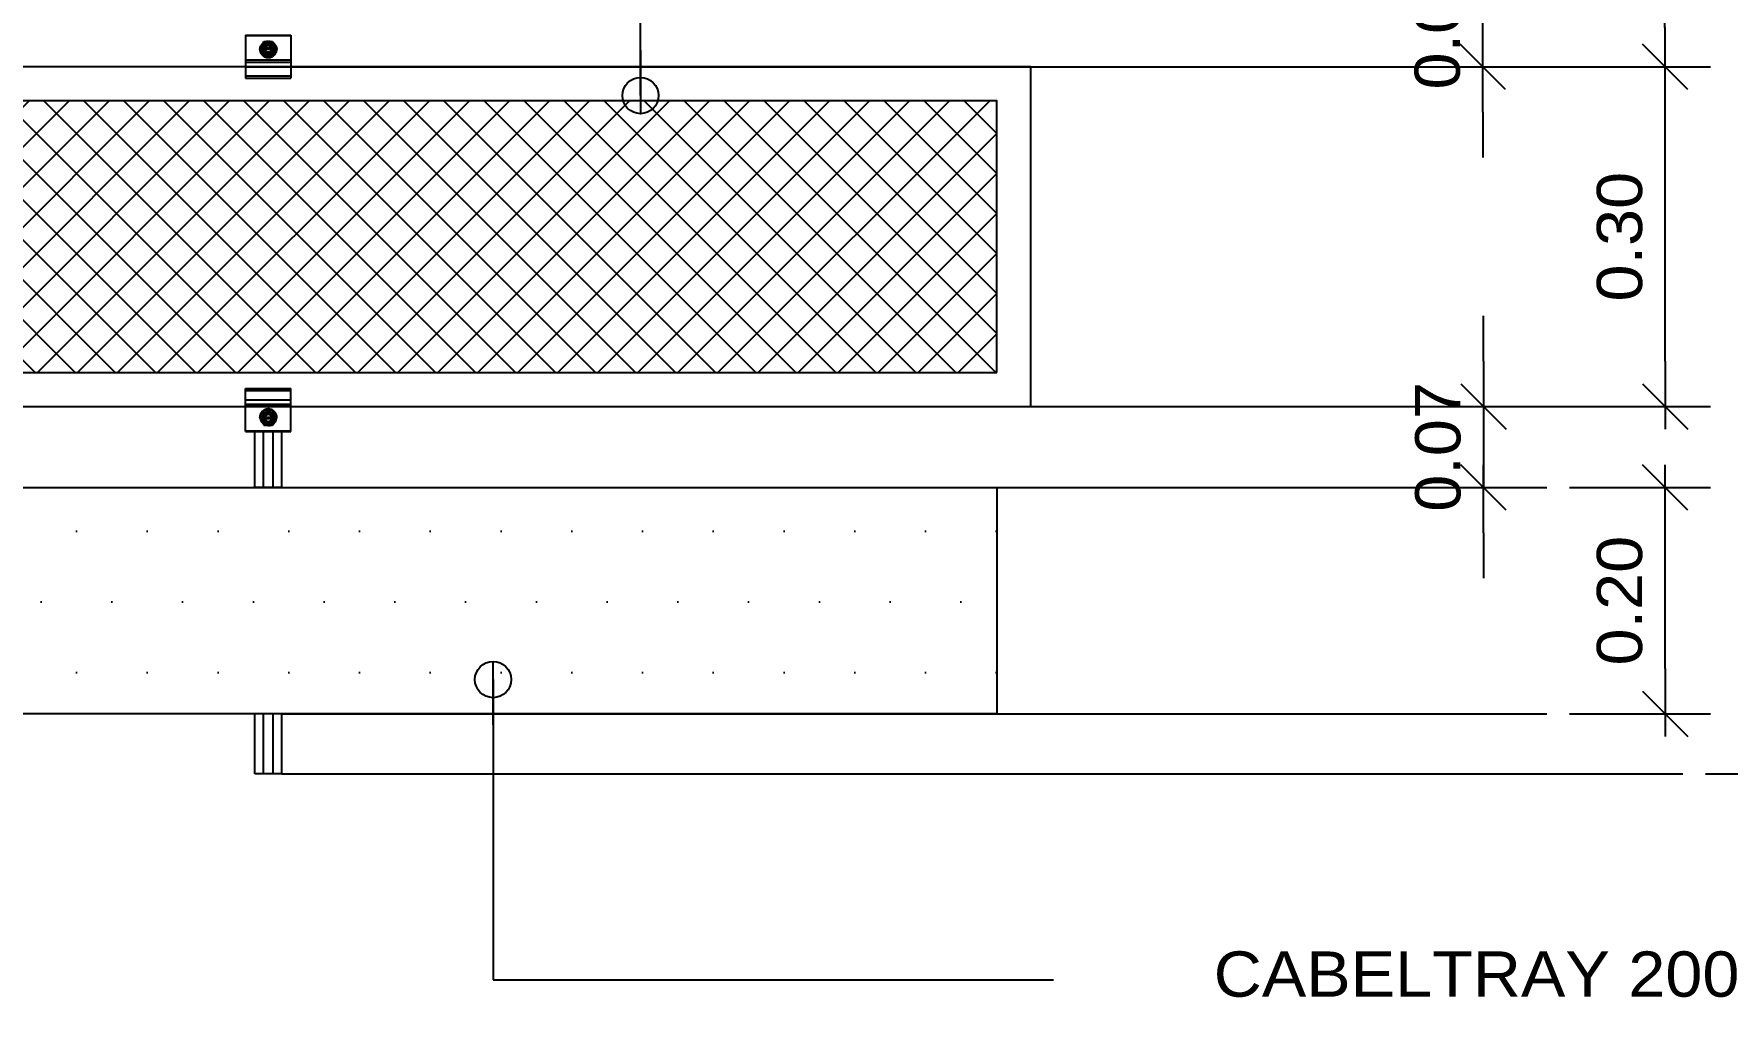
# Model space of a CAD drawing. Header units: millimetres. Extents: x 2051.05 to 2058.56, y 1139.54 to 1141.49.
# Drawn here: x 2056.291 to 2057.787, y 1139.54 to 1140.398 of the extents above; entities that cross this region are included whole.
import ezdxf

# ---------------------------------------------------------------- set-up
doc = ezdxf.new("R2010")
doc.units = ezdxf.units.MM
doc.linetypes.add('CRH_Centerline_03', pattern=[12, 6, -2, 2, -2])
doc.layers.get('Defpoints').update_dxf_attribs({"color": 2})
doc.layers.add('A-DIMS-0025', color=8, linetype='Continuous', lineweight=18)
doc.styles.add('Codia TRC', font='Cordia.shx', dxfattribs={"width": 0.9})
doc.styles.add('MASTER', font='cordia.shx', dxfattribs={"width": 1.1})
doc.dimstyles.new('C0200', dxfattribs={"dimscale": 0.2, "dimtxt": 1.5, "dimasz": 1, "dimexe": 1, "dimexo": 1, "dimgap": 0.6, "dimtad": 1, "dimtoh": 1, "dimzin": 0, "dimdsep": 46, "dimlunit": 6, "dimtxsty": 'Codia TRC', "dimblk": 'CC', "dimcen": 1, "dimclrd": 256, "dimclre": 256, "dimclrt": 2, "dimadec": 0, "dimazin": 0, "dimtfac": 1, "dimtix": 1, "dimtmove": 2, "dimatfit": 3, "dimldrblk": 'CC', "dimfxl": 1, "dimtolj": 1, "dimtzin": 0, "dimarcsym": 0})
doc.dimstyles.new('E0020', dxfattribs={"dimscale": 0.02, "dimtxt": 1.6, "dimasz": 2, "dimexe": 2, "dimexo": 1, "dimgap": 1, "dimtad": 1, "dimtoh": 1, "dimzin": 0, "dimdsep": 46, "dimlunit": 6, "dimtxsty": 'MASTER', "dimblk": 'AA', "dimcen": 1, "dimclrd": 256, "dimclre": 256, "dimclrt": 2, "dimadec": 0, "dimazin": 0, "dimtfac": 1, "dimtix": 1, "dimtmove": 2, "dimatfit": 3, "dimfxl": 1, "dimtolj": 1, "dimtzin": 0, "dimarcsym": 0})

# ---------------------------------------------------------------- blocks, each defined once
blk = doc.blocks.new('A$C21b53e3b')
at = {"color": 6, "linetype": 'Continuous'}
for p, q in [((0, 0), (0, 0.04)), ((0.038, 0.04), (0, 0.04)), ((0.002, 0), (0.002, 0.04)), ((0.01, 0), (0.01, 0.04)), ((0.014, 0), (0.014, 0.04)), ((0.0159, 0.04), (0.0159, 0)), ((0.0376, 0), (0.0376, 0.04)), ((0.038, 0), (0.038, 0.04)), ((0.0184, 0.0215), (0.0182, 0.0205)), ((0.0182, 0.0202), (0.0183, 0.0207)), ((0.0182, 0.0205), (0.0182, 0.0195)), ((0.0182, 0.0197), (0.0182, 0.0202)), ((0.0183, 0.0192), (0.0182, 0.0197)), ((0.0182, 0.0195), (0.0184, 0.0185)), ((0.0183, 0.0212), (0.0184, 0.0217)), ((0.0183, 0.0208), (0.0184, 0.0213)), ((0.0183, 0.0207), (0.0183, 0.0212)), ((0.0183, 0.0203), (0.0183, 0.0208)), ((0.0183, 0.0198), (0.0183, 0.0203)), ((0.0183, 0.0193), (0.0183, 0.0198)), ((0.0184, 0.0187), (0.0183, 0.0193)), ((0.0183, 0.0187), (0.0183, 0.0192)), ((0.0184, 0.0182), (0.0183, 0.0187)), ((0.0187, 0.0225), (0.0184, 0.0215)), ((0.0184, 0.0217), (0.0186, 0.0222)), ((0.0184, 0.0213), (0.0185, 0.0218)), ((0.0185, 0.0182), (0.0184, 0.0187)), ((0.0184, 0.0185), (0.0186, 0.0176)), ((0.0186, 0.0177), (0.0184, 0.0182)), ((0.0185, 0.0218), (0.0186, 0.0223)), ((0.0186, 0.0178), (0.0185, 0.0182)), ((0.0186, 0.0223), (0.0188, 0.0228)), ((0.0186, 0.0222), (0.0188, 0.0227)), ((0.0188, 0.0173), (0.0186, 0.0178)), ((0.0188, 0.0172), (0.0186, 0.0177)), ((0.0186, 0.0176), (0.019, 0.0167)), ((0.0191, 0.0234), (0.0187, 0.0225)), ((0.0188, 0.0228), (0.019, 0.0232)), ((0.0188, 0.0227), (0.019, 0.0232)), ((0.0188, 0.021), (0.0189, 0.0215)), ((0.0188, 0.0205), (0.0188, 0.021)), ((0.0187, 0.02), (0.0188, 0.0205)), ((0.0188, 0.0195), (0.0187, 0.02)), ((0.0188, 0.0191), (0.0188, 0.0195)), ((0.0189, 0.0186), (0.0188, 0.0191)), ((0.019, 0.0168), (0.0188, 0.0173)), ((0.019, 0.0168), (0.0188, 0.0172)), ((0.0189, 0.0215), (0.0191, 0.022)), ((0.019, 0.0181), (0.0189, 0.0186)), ((0.019, 0.0232), (0.0192, 0.0236)), ((0.019, 0.0232), (0.0192, 0.0235)), ((0.0192, 0.0177), (0.019, 0.0181)), ((0.0192, 0.0165), (0.019, 0.0168)), ((0.0192, 0.0164), (0.019, 0.0168)), ((0.019, 0.0167), (0.0192, 0.0164)), ((0.0192, 0.0235), (0.0191, 0.0234)), ((0.0192, 0.0229), (0.0191, 0.022)), ((0.0191, 0.022), (0.0192, 0.0223)), ((0.0191, 0.022), (0.0191, 0.0212)), ((0.0191, 0.0212), (0.0191, 0.0204)), ((0.0191, 0.0204), (0.0191, 0.0196)), ((0.0191, 0.0196), (0.0191, 0.0188)), ((0.0191, 0.0188), (0.0191, 0.018)), ((0.0191, 0.018), (0.0192, 0.0171)), ((0.0199, 0.0242), (0.0192, 0.0238)), ((0.0194, 0.0238), (0.0192, 0.0238)), ((0.0192, 0.0238), (0.0192, 0.0229)), ((0.0192, 0.0171), (0.0192, 0.0162)), ((0.0194, 0.0162), (0.0192, 0.0162)), ((0.0192, 0.0162), (0.0199, 0.0158)), ((0.0193, 0.0239), (0.0195, 0.0241)), ((0.0195, 0.0159), (0.0193, 0.0162)), ((0.0193, 0.0161), (0.0195, 0.0158)), ((0.0202, 0.0242), (0.0194, 0.0238)), ((0.0196, 0.0242), (0.0194, 0.0239)), ((0.0194, 0.0239), (0.0196, 0.0241)), ((0.0194, 0.0238), (0.0194, 0.0229)), ((0.0194, 0.0229), (0.0194, 0.022)), ((0.0194, 0.022), (0.0194, 0.0212)), ((0.0194, 0.0212), (0.0194, 0.0204)), ((0.0194, 0.0204), (0.0194, 0.0196)), ((0.0194, 0.0196), (0.0194, 0.0188)), ((0.0194, 0.0188), (0.0194, 0.018)), ((0.0194, 0.018), (0.0194, 0.0171)), ((0.0194, 0.0171), (0.0194, 0.0162)), ((0.0194, 0.0162), (0.0202, 0.0158)), ((0.0195, 0.0159), (0.0194, 0.0161)), ((0.0195, 0.0241), (0.0198, 0.0245)), ((0.0198, 0.0155), (0.0195, 0.0159)), ((0.0198, 0.0155), (0.0195, 0.0159)), ((0.0195, 0.0158), (0.0202, 0.015)), ((0.0202, 0.025), (0.0196, 0.0242)), ((0.0196, 0.0241), (0.0199, 0.0245)), ((0.0198, 0.0245), (0.0201, 0.0249)), ((0.0201, 0.0151), (0.0198, 0.0155)), ((0.0201, 0.0151), (0.0198, 0.0155)), ((0.0199, 0.0245), (0.0202, 0.0249)), ((0.0206, 0.0246), (0.0199, 0.0242)), ((0.0199, 0.0158), (0.0206, 0.0154)), ((0.0201, 0.0249), (0.0205, 0.0252)), ((0.0205, 0.0147), (0.0201, 0.0151)), ((0.0205, 0.0148), (0.0201, 0.0151)), ((0.021, 0.0257), (0.0202, 0.025)), ((0.0202, 0.0249), (0.0206, 0.0253)), ((0.0209, 0.0246), (0.0202, 0.0242)), ((0.0202, 0.0158), (0.0209, 0.0154)), ((0.0202, 0.015), (0.0209, 0.0144)), ((0.0205, 0.0208), (0.0204, 0.02)), ((0.0204, 0.02), (0.0205, 0.0192)), ((0.0208, 0.0151), (0.0204, 0.0155)), ((0.0204, 0.0155), (0.0204, 0.0155)), ((0.0205, 0.0252), (0.0209, 0.0256)), ((0.0205, 0.0246), (0.0209, 0.0249)), ((0.0205, 0.0245), (0.0205, 0.0246)), ((0.0207, 0.0216), (0.0205, 0.0208)), ((0.0205, 0.0192), (0.0207, 0.0184)), ((0.0206, 0.0253), (0.021, 0.0256)), ((0.0213, 0.025), (0.0206, 0.0246)), ((0.0206, 0.0154), (0.0213, 0.015)), ((0.0209, 0.0223), (0.0207, 0.0216)), ((0.0207, 0.0184), (0.0209, 0.0177)), ((0.0212, 0.0148), (0.0208, 0.0151)), ((0.0209, 0.0256), (0.0213, 0.0259)), ((0.0209, 0.0249), (0.0212, 0.0253)), ((0.0216, 0.025), (0.0209, 0.0246)), ((0.0213, 0.023), (0.0209, 0.0223)), ((0.0209, 0.0177), (0.0213, 0.017)), ((0.0209, 0.0154), (0.0216, 0.015)), ((0.0218, 0.0262), (0.021, 0.0257)), ((0.021, 0.0256), (0.0214, 0.0259)), ((0.0212, 0.0253), (0.0216, 0.0256)), ((0.0213, 0.0259), (0.0217, 0.0262)), ((0.022, 0.0254), (0.0213, 0.025)), ((0.0218, 0.0236), (0.0213, 0.023)), ((0.0213, 0.017), (0.0218, 0.0164)), ((0.0213, 0.015), (0.022, 0.0146)), ((0.0214, 0.0259), (0.0218, 0.0262)), ((0.0215, 0.02), (0.0216, 0.0206)), ((0.0216, 0.0194), (0.0215, 0.02)), ((0.0216, 0.0256), (0.0221, 0.0258)), ((0.0223, 0.0254), (0.0216, 0.025)), ((0.0216, 0.0206), (0.0217, 0.0213)), ((0.0217, 0.0187), (0.0216, 0.0194)), ((0.0216, 0.015), (0.0223, 0.0146)), ((0.0217, 0.0262), (0.0221, 0.0264)), ((0.0217, 0.0213), (0.022, 0.0219)), ((0.022, 0.0181), (0.0217, 0.0187)), ((0.0227, 0.0267), (0.0218, 0.0262)), ((0.0218, 0.0262), (0.0222, 0.0265)), ((0.0223, 0.0242), (0.0218, 0.0236)), ((0.0218, 0.0164), (0.0223, 0.0158)), ((0.0219, 0.02), (0.022, 0.0192)), ((0.0227, 0.0258), (0.022, 0.0254)), ((0.022, 0.0219), (0.0223, 0.0225)), ((0.022, 0.0192), (0.0222, 0.0185)), ((0.0223, 0.0175), (0.022, 0.0181)), ((0.0221, 0.0264), (0.0226, 0.0266)), ((0.0221, 0.0258), (0.0225, 0.0261)), ((0.0222, 0.0207), (0.0221, 0.02)), ((0.0221, 0.02), (0.0222, 0.0193)), ((0.0222, 0.0265), (0.0227, 0.0267)), ((0.0224, 0.0214), (0.0222, 0.0207)), ((0.0222, 0.0193), (0.0224, 0.0186)), ((0.0222, 0.0185), (0.0226, 0.0178)), ((0.023, 0.0258), (0.0223, 0.0254)), ((0.023, 0.0246), (0.0223, 0.0242)), ((0.0223, 0.0225), (0.0227, 0.023)), ((0.0227, 0.017), (0.0223, 0.0175)), ((0.0223, 0.0158), (0.023, 0.0154)), ((0.0227, 0.022), (0.0224, 0.0214)), ((0.0224, 0.0186), (0.0227, 0.018)), ((0.0225, 0.0261), (0.0229, 0.0263)), ((0.0226, 0.0266), (0.0231, 0.0268)), ((0.0226, 0.0178), (0.0231, 0.0172)), ((0.0236, 0.027), (0.0227, 0.0267)), ((0.0227, 0.0267), (0.0232, 0.0269)), ((0.0235, 0.0262), (0.0227, 0.0258)), ((0.0227, 0.023), (0.0232, 0.0234)), ((0.0231, 0.0226), (0.0227, 0.022)), ((0.0227, 0.018), (0.0231, 0.0174)), ((0.0232, 0.0166), (0.0227, 0.017)), ((0.0229, 0.0263), (0.0234, 0.0264)), ((0.0237, 0.0262), (0.023, 0.0258)), ((0.0237, 0.025), (0.023, 0.0246)), ((0.023, 0.0154), (0.0237, 0.015)), ((0.0231, 0.0268), (0.0236, 0.027)), ((0.0235, 0.0231), (0.0231, 0.0226)), ((0.0231, 0.0174), (0.0235, 0.0169)), ((0.0231, 0.0172), (0.0237, 0.0167)), ((0.0232, 0.0269), (0.0237, 0.027)), ((0.0232, 0.0234), (0.0237, 0.0238)), ((0.0233, 0.0207), (0.0232, 0.0202)), ((0.0232, 0.0202), (0.0232, 0.0198)), ((0.0232, 0.0198), (0.0233, 0.0193)), ((0.0237, 0.0162), (0.0232, 0.0166)), ((0.0234, 0.0212), (0.0233, 0.0207)), ((0.0233, 0.0193), (0.0234, 0.0188)), ((0.0234, 0.0264), (0.0239, 0.0266)), ((0.0237, 0.0216), (0.0234, 0.0212)), ((0.0234, 0.0188), (0.0237, 0.0184)), ((0.0242, 0.0267), (0.0235, 0.0262)), ((0.0241, 0.0235), (0.0235, 0.0231)), ((0.0235, 0.0169), (0.0241, 0.0165)), ((0.0246, 0.0272), (0.0236, 0.027)), ((0.0236, 0.027), (0.0241, 0.0271)), ((0.0237, 0.027), (0.0242, 0.0271)), ((0.0244, 0.0267), (0.0237, 0.0262)), ((0.0244, 0.0253), (0.0237, 0.025)), ((0.0237, 0.0238), (0.0243, 0.0241)), ((0.024, 0.022), (0.0237, 0.0216)), ((0.0237, 0.0184), (0.024, 0.018)), ((0.0237, 0.0167), (0.0244, 0.0163)), ((0.0243, 0.0159), (0.0237, 0.0162)), ((0.0237, 0.015), (0.0244, 0.0147)), ((0.0239, 0.0266), (0.0241, 0.0266)), ((0.0243, 0.0224), (0.024, 0.022)), ((0.024, 0.018), (0.0243, 0.0176)), ((0.0241, 0.0271), (0.0246, 0.0272)), ((0.0247, 0.0238), (0.0241, 0.0235)), ((0.0241, 0.0165), (0.0247, 0.0162)), ((0.0242, 0.0271), (0.0247, 0.0272)), ((0.0249, 0.0271), (0.0242, 0.0267)), ((0.0243, 0.0241), (0.025, 0.0243)), ((0.0247, 0.0226), (0.0243, 0.0224)), ((0.0243, 0.0176), (0.0247, 0.0174)), ((0.025, 0.0157), (0.0243, 0.0159)), ((0.0251, 0.0271), (0.0244, 0.0267)), ((0.0252, 0.0254), (0.0244, 0.0253)), ((0.0244, 0.0163), (0.0252, 0.0161)), ((0.0252, 0.0272), (0.0246, 0.0272)), ((0.0246, 0.0272), (0.0251, 0.0272)), ((0.0247, 0.0272), (0.0252, 0.0272)), ((0.0254, 0.0239), (0.0247, 0.0238)), ((0.0252, 0.0228), (0.0247, 0.0226)), ((0.0247, 0.0174), (0.0252, 0.0172)), ((0.0247, 0.0162), (0.0254, 0.0161)), ((0.0257, 0.0275), (0.0249, 0.0271)), ((0.025, 0.0243), (0.0256, 0.0244)), ((0.0256, 0.0156), (0.025, 0.0157)), ((0.0259, 0.0275), (0.0251, 0.0271)), ((0.0251, 0.0272), (0.0252, 0.0272)), ((0.0259, 0.0255), (0.0252, 0.0254)), ((0.0257, 0.023), (0.0252, 0.0228)), ((0.0252, 0.0172), (0.0257, 0.017)), ((0.0252, 0.0161), (0.0259, 0.016)), ((0.0261, 0.024), (0.0254, 0.0239)), ((0.0254, 0.0161), (0.0261, 0.016)), ((0.0256, 0.0244), (0.0263, 0.0244)), ((0.0257, 0.023), (0.0256, 0.0235)), ((0.0256, 0.0235), (0.0259, 0.0235)), ((0.0256, 0.0165), (0.0257, 0.017)), ((0.0259, 0.0165), (0.0256, 0.0165)), ((0.0263, 0.0156), (0.0256, 0.0156)), ((0.0259, 0.0275), (0.0257, 0.0275)), ((0.0257, 0.023), (0.0257, 0.017)), ((0.0266, 0.0271), (0.0259, 0.0275)), ((0.0267, 0.0254), (0.0259, 0.0255)), ((0.0259, 0.0235), (0.0261, 0.0235)), ((0.0261, 0.0165), (0.0259, 0.0165)), ((0.0259, 0.016), (0.026, 0.016)), ((0.0268, 0.0239), (0.0261, 0.024)), ((0.0261, 0.0235), (0.0264, 0.0235)), ((0.0264, 0.0165), (0.0261, 0.0165)), ((0.0261, 0.016), (0.0268, 0.0161)), ((0.0263, 0.0244), (0.0269, 0.0243)), ((0.0269, 0.0157), (0.0263, 0.0156)), ((0.0264, 0.0235), (0.0266, 0.0235)), ((0.0266, 0.0165), (0.0264, 0.0165)), ((0.0267, 0.0271), (0.0265, 0.0272)), ((0.0274, 0.0267), (0.0266, 0.0271)), ((0.0266, 0.0235), (0.0267, 0.023)), ((0.0266, 0.0165), (0.0266, 0.0235)), ((0.0267, 0.017), (0.0266, 0.0165)), ((0.0277, 0.0269), (0.0267, 0.0271)), ((0.0275, 0.0253), (0.0267, 0.0254)), ((0.0267, 0.023), (0.0267, 0.017)), ((0.0271, 0.0228), (0.0267, 0.023)), ((0.0267, 0.017), (0.0271, 0.0172)), ((0.0275, 0.0238), (0.0268, 0.0239)), ((0.0268, 0.0161), (0.0275, 0.0162)), ((0.0269, 0.0243), (0.0276, 0.0241)), ((0.0276, 0.0159), (0.0269, 0.0157)), ((0.0276, 0.0226), (0.0271, 0.0228)), ((0.0271, 0.0172), (0.0276, 0.0174)), ((0.0281, 0.0262), (0.0274, 0.0267)), ((0.0282, 0.025), (0.0275, 0.0253)), ((0.0281, 0.0235), (0.0275, 0.0238)), ((0.0275, 0.0162), (0.0281, 0.0165)), ((0.0275, 0.0147), (0.0282, 0.015)), ((0.0276, 0.0241), (0.0281, 0.0238)), ((0.028, 0.0224), (0.0276, 0.0226)), ((0.0276, 0.0174), (0.028, 0.0176)), ((0.0281, 0.0162), (0.0276, 0.0159)), ((0.0286, 0.0266), (0.0277, 0.0269)), ((0.0278, 0.0264), (0.0278, 0.0264)), ((0.0278, 0.0264), (0.0283, 0.0262)), ((0.0284, 0.022), (0.028, 0.0224)), ((0.028, 0.0176), (0.0284, 0.018)), ((0.0288, 0.0258), (0.0281, 0.0262)), ((0.0281, 0.0238), (0.0287, 0.0234)), ((0.0287, 0.0231), (0.0281, 0.0235)), ((0.0281, 0.0165), (0.0287, 0.0169)), ((0.0287, 0.0166), (0.0281, 0.0162)), ((0.0289, 0.0246), (0.0282, 0.025)), ((0.0282, 0.015), (0.0289, 0.0154)), ((0.0283, 0.0262), (0.0287, 0.026)), ((0.0287, 0.0216), (0.0284, 0.022)), ((0.0284, 0.018), (0.0287, 0.0184)), ((0.0295, 0.0261), (0.0286, 0.0266)), ((0.0287, 0.026), (0.0292, 0.0258)), ((0.0287, 0.0234), (0.0292, 0.023)), ((0.0292, 0.0226), (0.0287, 0.0231)), ((0.0289, 0.0212), (0.0287, 0.0216)), ((0.0287, 0.0184), (0.0289, 0.0188)), ((0.0287, 0.0169), (0.0292, 0.0174)), ((0.0292, 0.017), (0.0287, 0.0166)), ((0.0295, 0.0254), (0.0288, 0.0258)), ((0.0295, 0.0242), (0.0289, 0.0246)), ((0.0291, 0.0207), (0.0289, 0.0212)), ((0.0289, 0.0188), (0.0291, 0.0193)), ((0.0289, 0.0154), (0.0295, 0.0158)), ((0.0292, 0.0202), (0.0291, 0.0207)), ((0.0291, 0.0193), (0.0292, 0.0198)), ((0.0292, 0.0258), (0.0296, 0.0255)), ((0.0292, 0.023), (0.0296, 0.0225)), ((0.0296, 0.022), (0.0292, 0.0226)), ((0.0292, 0.0198), (0.0292, 0.0202)), ((0.0292, 0.0174), (0.0296, 0.018)), ((0.0296, 0.0175), (0.0292, 0.017)), ((0.0302, 0.0255), (0.0295, 0.0261)), ((0.0302, 0.025), (0.0295, 0.0254)), ((0.0301, 0.0236), (0.0295, 0.0242)), ((0.0295, 0.0158), (0.0301, 0.0164)), ((0.0295, 0.0146), (0.0302, 0.015)), ((0.0296, 0.0255), (0.03, 0.0252)), ((0.0296, 0.0225), (0.0299, 0.0219)), ((0.0299, 0.0214), (0.0296, 0.022)), ((0.0296, 0.018), (0.0299, 0.0186)), ((0.0299, 0.0181), (0.0296, 0.0175)), ((0.0299, 0.0219), (0.0301, 0.0213)), ((0.03, 0.0207), (0.0299, 0.0214)), ((0.0299, 0.0186), (0.03, 0.0193)), ((0.0301, 0.0187), (0.0299, 0.0181)), ((0.03, 0.0252), (0.03, 0.0251)), ((0.0301, 0.02), (0.03, 0.0207)), ((0.03, 0.0193), (0.0301, 0.02)), ((0.0306, 0.023), (0.0301, 0.0236)), ((0.0301, 0.0213), (0.0303, 0.0206)), ((0.0303, 0.0194), (0.0301, 0.0187)), ((0.0301, 0.0164), (0.0306, 0.017)), ((0.0301, 0.0145), (0.0308, 0.0151)), ((0.0309, 0.0248), (0.0302, 0.0255)), ((0.0309, 0.0246), (0.0302, 0.025)), ((0.0302, 0.015), (0.0309, 0.0154)), ((0.0303, 0.0206), (0.0303, 0.02)), ((0.0303, 0.02), (0.0303, 0.0194)), ((0.0309, 0.0223), (0.0306, 0.023)), ((0.0306, 0.017), (0.0309, 0.0177)), ((0.0308, 0.0151), (0.0311, 0.0155)), ((0.0313, 0.0244), (0.0309, 0.0248)), ((0.0316, 0.0242), (0.0309, 0.0246)), ((0.0312, 0.0216), (0.0309, 0.0223)), ((0.0309, 0.0177), (0.0312, 0.0184)), ((0.0309, 0.0154), (0.0316, 0.0158)), ((0.0314, 0.0208), (0.0312, 0.0216)), ((0.0312, 0.0184), (0.0314, 0.0192)), ((0.0314, 0.02), (0.0314, 0.0208)), ((0.0314, 0.0192), (0.0314, 0.02)), ((0.0324, 0.0238), (0.0316, 0.0242)), ((0.0316, 0.0158), (0.0324, 0.0162)), ((0.0324, 0.0229), (0.0324, 0.0238)), ((0.0324, 0.022), (0.0324, 0.0229)), ((0.0324, 0.0223), (0.0324, 0.0224)), ((0.0327, 0.0214), (0.0324, 0.0223)), ((0.0324, 0.0212), (0.0324, 0.022)), ((0.0324, 0.0204), (0.0324, 0.0212)), ((0.0324, 0.0204), (0.0324, 0.0204)), ((0.0324, 0.0204), (0.0325, 0.0204)), ((0.0324, 0.0196), (0.0324, 0.0204)), ((0.0324, 0.0203), (0.0324, 0.0203)), ((0.0324, 0.0203), (0.0325, 0.0203)), ((0.0325, 0.0197), (0.0324, 0.0197)), ((0.0325, 0.0196), (0.0324, 0.0196)), ((0.0324, 0.0196), (0.0324, 0.0196)), ((0.0324, 0.0188), (0.0324, 0.0196)), ((0.0325, 0.0195), (0.0324, 0.0195)), ((0.0324, 0.0195), (0.0324, 0.0195)), ((0.0324, 0.018), (0.0324, 0.0188)), ((0.0324, 0.018), (0.0326, 0.0186)), ((0.0324, 0.0171), (0.0324, 0.018)), ((0.0324, 0.0162), (0.0324, 0.0171)), ((0.0325, 0.0204), (0.0326, 0.0204)), ((0.0325, 0.0203), (0.0325, 0.0203)), ((0.0325, 0.0203), (0.0326, 0.0203)), ((0.0325, 0.0197), (0.0326, 0.0196)), ((0.0325, 0.0197), (0.0325, 0.0197)), ((0.0325, 0.0197), (0.0325, 0.0197)), ((0.0326, 0.0197), (0.0325, 0.0197)), ((0.0325, 0.0197), (0.0325, 0.0197)), ((0.0325, 0.0197), (0.0325, 0.0197)), ((0.0325, 0.0197), (0.0325, 0.0197)), ((0.0326, 0.0197), (0.0325, 0.0197)), ((0.0326, 0.0196), (0.0325, 0.0196)), ((0.0325, 0.0196), (0.0325, 0.0196)), ((0.0325, 0.0196), (0.0325, 0.0196)), ((0.0325, 0.0196), (0.0325, 0.0196)), ((0.0325, 0.0196), (0.0325, 0.0196)), ((0.0325, 0.0196), (0.0325, 0.0196)), ((0.0326, 0.0195), (0.0325, 0.0195)), ((0.0325, 0.0195), (0.0325, 0.0195)), ((0.0325, 0.0195), (0.0325, 0.0195)), ((0.0326, 0.0204), (0.0326, 0.0204)), ((0.0326, 0.0204), (0.0327, 0.0204)), ((0.0326, 0.0203), (0.0326, 0.0203)), ((0.0326, 0.0203), (0.0327, 0.0203)), ((0.0326, 0.0196), (0.0326, 0.0197)), ((0.0326, 0.0196), (0.0326, 0.0197)), ((0.0326, 0.0197), (0.0326, 0.0197)), ((0.0327, 0.0196), (0.0326, 0.0196)), ((0.0327, 0.0196), (0.0326, 0.0196)), ((0.0326, 0.0196), (0.0326, 0.0196)), ((0.0326, 0.0196), (0.0326, 0.0196)), ((0.0326, 0.0196), (0.0326, 0.0196)), ((0.0326, 0.0196), (0.0326, 0.0196)), ((0.0327, 0.0195), (0.0326, 0.0195)), ((0.0326, 0.0195), (0.0326, 0.0195)), ((0.0326, 0.0195), (0.0326, 0.0195)), ((0.0326, 0.0186), (0.0327, 0.0195)), ((0.0328, 0.0205), (0.0327, 0.0214)), ((0.0327, 0.0204), (0.0327, 0.0205)), ((0.0327, 0.0205), (0.0327, 0.0205)), ((0.0327, 0.0205), (0.0328, 0.0205)), ((0.0327, 0.0203), (0.0328, 0.0204)), ((0.0327, 0.0203), (0.0327, 0.0203)), ((0.0327, 0.0203), (0.0327, 0.0203)), ((0.0327, 0.0203), (0.0327, 0.0203)), ((0.0327, 0.0195), (0.0327, 0.0196)), ((0.0327, 0.0195), (0.0327, 0.0195)), ((0.0327, 0.0195), (0.0327, 0.0195)), ((0.0327, 0.0195), (0.0327, 0.0195)), ((0.0327, 0.0195), (0.0327, 0.0195)), ((0.0327, 0.0195), (0.0327, 0.0195)), ((0.0328, 0.0205), (0.0328, 0.0205)), ((0.0328, 0.0205), (0.0328, 0.0205)), ((0.0328, 0.0205), (0.0328, 0.0205)), ((0.0328, 0.0205), (0.0328, 0.0205)), ((0.0328, 0.0204), (0.0328, 0.0205)), ((0.0328, 0.0204), (0.0328, 0.0204)), ((0.038, 0), (0, 0)), ((0.0209, 0.0144), (0.0205, 0.0148)), ((0.0209, 0.0144), (0.0205, 0.0147)), ((0.0213, 0.0141), (0.0209, 0.0144)), ((0.0213, 0.0141), (0.0209, 0.0144)), ((0.0209, 0.0144), (0.0217, 0.0138)), ((0.0215, 0.0145), (0.0212, 0.0148)), ((0.0217, 0.0138), (0.0213, 0.0141)), ((0.0217, 0.0138), (0.0213, 0.0141)), ((0.022, 0.0142), (0.0215, 0.0145)), ((0.0222, 0.0135), (0.0217, 0.0138)), ((0.0222, 0.0136), (0.0217, 0.0138)), ((0.0217, 0.0138), (0.0226, 0.0133)), ((0.022, 0.0146), (0.0227, 0.0142)), ((0.0224, 0.014), (0.022, 0.0142)), ((0.0226, 0.0133), (0.0222, 0.0136)), ((0.0226, 0.0133), (0.0222, 0.0135)), ((0.0223, 0.0146), (0.023, 0.0142)), ((0.0228, 0.0138), (0.0224, 0.014)), ((0.0231, 0.0131), (0.0226, 0.0133)), ((0.0231, 0.0132), (0.0226, 0.0133)), ((0.0226, 0.0133), (0.0235, 0.013)), ((0.0227, 0.0142), (0.0235, 0.0138)), ((0.0233, 0.0136), (0.0228, 0.0138)), ((0.023, 0.0142), (0.0237, 0.0138)), ((0.0236, 0.013), (0.0231, 0.0132)), ((0.0236, 0.013), (0.0231, 0.0131)), ((0.0238, 0.0134), (0.0233, 0.0136)), ((0.0235, 0.0138), (0.0242, 0.0133)), ((0.0235, 0.013), (0.0245, 0.0128)), ((0.0241, 0.0129), (0.0236, 0.013)), ((0.0241, 0.0129), (0.0236, 0.013)), ((0.0237, 0.0138), (0.0244, 0.0133)), ((0.0242, 0.0133), (0.0238, 0.0134)), ((0.0246, 0.0128), (0.0241, 0.0129)), ((0.0246, 0.0128), (0.0241, 0.0129)), ((0.0242, 0.0133), (0.0249, 0.0129)), ((0.0244, 0.0147), (0.0252, 0.0146)), ((0.0244, 0.0133), (0.0251, 0.0129)), ((0.0245, 0.0128), (0.0252, 0.0128)), ((0.0251, 0.0128), (0.0246, 0.0128)), ((0.0251, 0.0128), (0.0246, 0.0128)), ((0.0249, 0.0129), (0.0257, 0.0125)), ((0.0251, 0.0129), (0.0259, 0.0125)), ((0.0252, 0.0128), (0.0251, 0.0128)), ((0.0252, 0.0128), (0.0251, 0.0128)), ((0.0252, 0.0146), (0.0259, 0.0145)), ((0.0259, 0.0125), (0.0257, 0.0125)), ((0.0259, 0.0145), (0.0267, 0.0146)), ((0.0259, 0.0125), (0.0266, 0.0129)), ((0.0265, 0.0128), (0.0267, 0.0128)), ((0.0266, 0.0129), (0.0274, 0.0133)), ((0.0267, 0.0146), (0.0275, 0.0147)), ((0.0267, 0.0128), (0.0276, 0.0131)), ((0.0274, 0.0133), (0.0281, 0.0138)), ((0.0276, 0.0131), (0.0285, 0.0134)), ((0.0281, 0.0137), (0.0279, 0.0136)), ((0.0281, 0.0138), (0.0288, 0.0142)), ((0.0286, 0.0139), (0.0281, 0.0137)), ((0.0285, 0.0134), (0.0294, 0.0139)), ((0.029, 0.0142), (0.0286, 0.0139)), ((0.0288, 0.0142), (0.0295, 0.0146)), ((0.0294, 0.0145), (0.029, 0.0142)), ((0.0298, 0.0147), (0.0294, 0.0145)), ((0.0294, 0.0139), (0.0301, 0.0145))]:
    blk.add_line(p, q, dxfattribs=at)
blk = doc.blocks.new('CC')
at = {"color": 8}
blk.add_line((-1, 0), (0.4, 0), dxfattribs=at)
at = {"color": 3}
blk.add_circle((0, 0), 0.4, dxfattribs=at)
blk = doc.blocks.new('AA')
at = {"color": 3}
blk.add_line((-0.5, -0.5), (0.5, 0.5), dxfattribs=at)
at = {"color": 8}
blk.add_line((-1, 0), (0.5, 0), dxfattribs=at)
blk = doc.blocks.new('*D25')
at = {"lineweight": -2}
for p, q in [((2057.7676, 1140.6417), (2057.9441, 1140.6417)), ((2057.9041, 1140.6017), (2057.9041, 1139.7843)), ((2057.7676, 1139.7443), (2057.9441, 1139.7443))]:
    blk.add_line(p, q, dxfattribs=at)
at = {"layer": 'Defpoints', "color": 0}
for p in [(2057.7476, 1140.6417), (2057.7476, 1139.7443), (2057.9041, 1139.7443)]:
    blk.add_point(p, dxfattribs=at)
at = {"linetype": 'ByBlock', "lineweight": -2, "xscale": 0.04, "yscale": 0.04, "zscale": 0.04}
for p, rotation in [((2057.9041, 1140.6417), 90.00000000058067), ((2057.9041, 1139.7443), 270.0000000005807)]:
    blk.add_blockref('AA', p, dxfattribs=dict(at, rotation=rotation))
at = {"insert": (2057.8641, 1140.193), "char_height": 0.04, "attachment_point": 5, "rotation": 90, "style": 'MASTER'}
blk.add_mtext('\\A1;0.90', dxfattribs=at)
blk = doc.blocks.new('*D26')
at = {"lineweight": -2}
for p, q in [((2057.6474, 1139.9973), (2057.7719, 1139.9973)), ((2057.7319, 1139.8373), (2057.7319, 1139.9573)), ((2057.6474, 1139.7973), (2057.7719, 1139.7973))]:
    blk.add_line(p, q, dxfattribs=at)
at = {"layer": 'Defpoints', "color": 0}
for p in [(2057.6274, 1139.9973), (2057.7319, 1139.9973), (2057.6274, 1139.7973)]:
    blk.add_point(p, dxfattribs=at)
at = {"linetype": 'ByBlock', "lineweight": -2, "xscale": 0.04, "yscale": 0.04, "zscale": 0.04}
for p, rotation in [((2057.7319, 1139.9973), 90), ((2057.7319, 1139.7973), 270)]:
    blk.add_blockref('AA', p, dxfattribs=dict(at, rotation=rotation))
at = {"insert": (2057.6919, 1139.8973), "char_height": 0.04, "attachment_point": 5, "rotation": 90, "style": 'MASTER'}
blk.add_mtext('\\A1;0.20', dxfattribs=at)
blk = doc.blocks.new('*D27')
at = {"lineweight": -2}
for p, q in [((2057.5018, 1140.3688), (2057.7719, 1140.3688)), ((2057.7319, 1140.1088), (2057.7319, 1140.3288)), ((2057.5018, 1140.0688), (2057.7719, 1140.0688))]:
    blk.add_line(p, q, dxfattribs=at)
at = {"layer": 'Defpoints', "color": 0}
for p in [(2057.4818, 1140.3688), (2057.7319, 1140.3688), (2057.4818, 1140.0688)]:
    blk.add_point(p, dxfattribs=at)
at = {"linetype": 'ByBlock', "lineweight": -2, "xscale": 0.04, "yscale": 0.04, "zscale": 0.04}
for p, rotation in [((2057.7319, 1140.3688), 90), ((2057.7319, 1140.0688), 270)]:
    blk.add_blockref('AA', p, dxfattribs=dict(at, rotation=rotation))
at = {"insert": (2057.6919, 1140.2188), "char_height": 0.04, "attachment_point": 5, "rotation": 90, "style": 'MASTER'}
blk.add_mtext('\\A1;0.30', dxfattribs=at)
blk = doc.blocks.new('*D28')
at = {"lineweight": -2}
for p, q in [((2057.7318, 1140.5851), (2057.7318, 1140.6251)), ((2057.4704, 1140.5451), (2057.7718, 1140.5451)), ((2057.7318, 1140.4435), (2057.7318, 1140.5451)), ((2057.4704, 1140.4435), (2057.7718, 1140.4435)), ((2057.7318, 1140.4035), (2057.7318, 1140.3635))]:
    blk.add_line(p, q, dxfattribs=at)
at = {"layer": 'Defpoints', "color": 0}
for p in [(2057.4504, 1140.5451), (2057.7318, 1140.5451), (2057.4504, 1140.4435)]:
    blk.add_point(p, dxfattribs=at)
at = {"linetype": 'ByBlock', "lineweight": -2, "xscale": 0.04, "yscale": 0.04, "zscale": 0.04}
for p, rotation in [((2057.7318, 1140.5451), 270), ((2057.7318, 1140.4435), 90)]:
    blk.add_blockref('AA', p, dxfattribs=dict(at, rotation=rotation))
at = {"insert": (2057.6918, 1140.4943), "char_height": 0.04, "attachment_point": 5, "rotation": 90, "style": 'MASTER'}
blk.add_mtext('\\A1;0.10', dxfattribs=at)
blk = doc.blocks.new('*D29')
at = {"lineweight": -2}
for p, q in [((2057.5709, 1140.4835), (2057.5709, 1140.5235)), ((2057.5018, 1140.4435), (2057.6109, 1140.4435)), ((2057.5709, 1140.3688), (2057.5709, 1140.4435)), ((2057.5018, 1140.3688), (2057.6109, 1140.3688)), ((2057.5709, 1140.3288), (2057.5709, 1140.2888))]:
    blk.add_line(p, q, dxfattribs=at)
at = {"layer": 'Defpoints', "color": 0}
for p in [(2057.4818, 1140.4435), (2057.5709, 1140.4435), (2057.4818, 1140.3688)]:
    blk.add_point(p, dxfattribs=at)
at = {"linetype": 'ByBlock', "lineweight": -2, "xscale": 0.04, "yscale": 0.04, "zscale": 0.04}
for p, rotation in [((2057.5709, 1140.4435), 270), ((2057.5709, 1140.3688), 90)]:
    blk.add_blockref('AA', p, dxfattribs=dict(at, rotation=rotation))
at = {"insert": (2057.5309, 1140.4061), "char_height": 0.04, "attachment_point": 5, "rotation": 90, "style": 'MASTER'}
blk.add_mtext('\\A1;0.07', dxfattribs=at)
blk = doc.blocks.new('*D30')
at = {"lineweight": -2}
for p, q in [((2057.5714, 1140.1088), (2057.5714, 1140.1488)), ((2057.5018, 1140.0688), (2057.6114, 1140.0688)), ((2057.5714, 1140.0688), (2057.5714, 1139.9973)), ((2057.5018, 1139.9973), (2057.6114, 1139.9973)), ((2057.5714, 1139.9573), (2057.5714, 1139.9173))]:
    blk.add_line(p, q, dxfattribs=at)
at = {"layer": 'Defpoints', "color": 0}
for p in [(2057.4818, 1140.0688), (2057.4818, 1139.9973), (2057.5714, 1139.9973)]:
    blk.add_point(p, dxfattribs=at)
at = {"linetype": 'ByBlock', "lineweight": -2, "xscale": 0.04, "yscale": 0.04, "zscale": 0.04}
for p, rotation in [((2057.5714, 1140.0688), 270), ((2057.5714, 1139.9973), 90)]:
    blk.add_blockref('AA', p, dxfattribs=dict(at, rotation=rotation))
at = {"insert": (2057.5314, 1140.0331), "char_height": 0.04, "attachment_point": 5, "rotation": 90, "style": 'MASTER'}
blk.add_mtext('\\A1;0.07', dxfattribs=at)

msp = doc.modelspace()

# ---------------------------------------------------------------- hatches: boundary and pattern name
h = msp.add_hatch()
h.set_pattern_fill('ANSI37', color=10, scale=0.2)
h.set_pattern_definition([(45, (2057.141704, 1140.69883), (-0.01767767, 0.01767767), []), (135, (2057.141704, 1140.69883), (-0.01767767, -0.01767767), [])])
h.paths.add_polyline_path([(2057.1417, 1140.09883), (2057.1417, 1140.33883), (2054.1417, 1140.33883), (2054.1417, 1140.09883), (2057.1417, 1140.09883)])
h = msp.add_hatch()
h.set_pattern_fill('DOTS', color=3)
h.set_pattern_definition([(0, (-165356.73394, -58877.166224), (0.03125, 0.0625), [0, -0.0625])])
h.paths.add_polyline_path([(2057.1417, 1139.99729), (2057.1417, 1139.79729), (2056.09552, 1139.79729), (2056.09552, 1139.99729)])

# ---------------------------------------------------------------- linework, layer by layer
at = {"color": 6, "linetype": 'Continuous'}
for p, q in [((2056.47802, 1140.39687), (2056.47802, 1140.35883)), ((2056.51802, 1140.39687), (2056.51802, 1140.35883))]:
    msp.add_line(p, q, dxfattribs=at)
at = {"color": 7, "linetype": 'CRH_Centerline_03'}
for p, q in [((2056.51002, 1140.36883), (2057.62738, 1140.36883)), ((2056.51002, 1140.06883), (2057.62738, 1140.06883)), ((2056.51002, 1139.99729), (2057.62738, 1139.99729)), ((2056.51002, 1139.79729), (2057.62738, 1139.79729))]:
    msp.add_line(p, q, dxfattribs=at)
at = {"color": 8, "linetype": 'Continuous'}
for p, q in [((2056.48602, 1139.99729), (2056.48602, 1140.04679)), ((2056.49377, 1139.99729), (2056.49377, 1140.04679)), ((2056.50227, 1139.99729), (2056.50227, 1140.04679)), ((2056.51002, 1139.99729), (2056.51002, 1140.04679)), ((2056.51002, 1139.99729), (2056.48602, 1139.99729)), ((2056.48602, 1139.74429), (2056.48602, 1139.79729)), ((2056.49377, 1139.74429), (2056.49377, 1139.79729)), ((2056.50227, 1139.74429), (2056.50227, 1139.79729)), ((2056.51002, 1139.74429), (2056.51002, 1139.79729)), ((2056.51002, 1139.74429), (2056.48602, 1139.74429))]:
    msp.add_line(p, q, dxfattribs=at)
at = {"color": 7, "linetype": 'CRH_Centerline_03', "ltscale": 2}
msp.add_line((2056.51002, 1139.74429), (2057.74757, 1139.74429), dxfattribs=at)
at = {"color": 10}
for points in [[(2057.1717, 1140.06883), (2057.1717, 1140.36883), (2054.1117, 1140.36883), (2054.1117, 1140.06883)], [(2057.1417, 1140.09883), (2057.1417, 1140.33883), (2054.1417, 1140.33883), (2054.1417, 1140.09883)], [(2057.1417, 1140.09883), (2057.1417, 1140.33883), (2054.1417, 1140.33883), (2054.1417, 1140.09883)]]:
    msp.add_lwpolyline(points, close=True, dxfattribs=at)
at = {"color": 3}
msp.add_lwpolyline([(2057.1417, 1139.99729), (2057.1417, 1139.79729), (2056.09552, 1139.79729), (2056.09552, 1139.99729)], close=True, dxfattribs=at)

# ---------------------------------------------------------------- block references
at = {"xscale": -1, "rotation": 270}
msp.add_blockref('A$C21b53e3b', (2056.47802, 1140.35883), dxfattribs=at)
at = {"rotation": 270}
msp.add_blockref('A$C21b53e3b', (2056.47802, 1140.08483), dxfattribs=at)

# ---------------------------------------------------------------- texts
at = {"layer": 'A-DIMS-0025', "color": 7, "insert": (2057.94636, 1139.56373), "char_height": 0.04, "width": 2.0840138, "attachment_point": 5, "style": 'MASTER'}
msp.add_mtext('\\A1;CABELTRAY 200x100,100x100 WITH COVER', dxfattribs=at)

# ---------------------------------------------------------------- dimensions: what is measured, and where the dimension line sits
for p1, p2, distance, override, picture, middle in [((2057.74757, 1140.64171), (2057.74757, 1139.74429), 0.15656, {"dimtxt": 2, "dimclrt": 256}, '*D25', (2057.86413, 1140.193)), ((2057.45041, 1140.44347), (2057.45041, 1140.54514), -0.28138, {"dimtxt": 2, "dimtxsty": 'MASTER', "dimclrt": 256}, '*D28', (2057.69179, 1140.4943)), ((2057.48182, 1140.36883), (2057.48182, 1140.44347), -0.08905, {"dimtxt": 2, "dimtxsty": 'MASTER', "dimclrt": 256}, '*D29', (2057.53087, 1140.40615)), ((2057.48182, 1140.06883), (2057.48182, 1140.36883), -0.25012, {"dimtxt": 2, "dimtxsty": 'MASTER', "dimclrt": 256}, '*D27', (2057.69194, 1140.21883)), ((2057.48182, 1140.06883), (2057.48182, 1139.99729), 0.08954, {"dimtxt": 2, "dimtxsty": 'MASTER', "dimclrt": 256}, '*D30', (2057.53136, 1140.03306)), ((2057.62738, 1139.79729), (2057.62738, 1139.99729), -0.10456, {"dimtxt": 2, "dimtxsty": 'MASTER', "dimclrt": 256}, '*D26', (2057.69194, 1139.89729))]:
    dim = msp.add_aligned_dim(p1=p1, p2=p2, distance=distance, dimstyle='E0020', override=override)
    dim.commit()
    dim.dimension.update_dxf_attribs({"geometry": picture, "text_midpoint": middle})

# ---------------------------------------------------------------- leaders
at = {"color": 10}
for points in [[(2056.82678, 1140.34347), (2056.82678, 1140.90033), (2057.28357, 1140.90033)], [(2056.69655, 1139.82761), (2056.69655, 1139.56224), (2057.19168, 1139.56224)]]:
    msp.add_leader(points, dimstyle='C0200', override={"dimasz": 0.2, "dimtad": 0, "dimclrd": 10}, dxfattribs=at)

doc.saveas('drawing.dxf')
